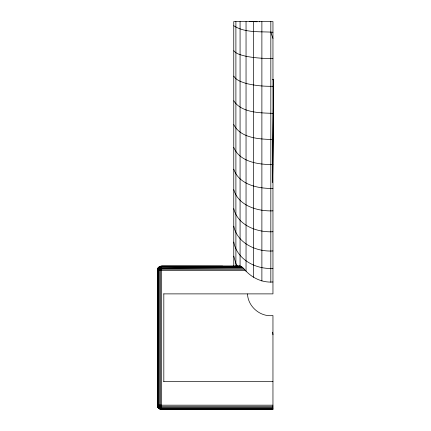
<?xml version="1.0" encoding="UTF-8"?>
<svg xmlns="http://www.w3.org/2000/svg" width="431" height="431" viewBox="0 0 431 431"><rect width="100%" height="100%" fill="white"/><g stroke="black" fill="none" stroke-linecap="round" stroke-linejoin="round"><path stroke-width="0.65" d="M272.349 79.719A19.26 10.516 0.6 0 1 273.604 79.708L272.613 182.448M272.607 181.974L273.604 79.708M247.513 293.98C247.944 306.613 260.432 317.243 272.958 315.54L272.958 409.45L161.679 409.45L160.569 409.305L158.651 408.195L158.058 407.43L157.972 405.172L158.058 268.082L159.54 266.638L161.679 266.062L239.992 266.056C241.796 266.477 243.1 267.969 244.35 269.23C251.149 277.575 262.134 282.946 272.958 281.971M240.584 266.202L160.569 266.207C158.764 266.741 157.385 268.432 157.396 270.345L245.266 270.339M272.958 409.305L160.569 409.305L158.667 408.184L157.547 406.277L157.547 269.235L158.058 268.082L157.547 270.345L159.206 267.872L161.679 266.207L159.416 266.724L161.679 269.235L244.35 269.23M272.958 408.879L161.679 408.879L161.679 407.311L160.413 406.438L159.54 405.172L159.54 270.345L158.166 268.341L160.569 266.207L161.523 267.263L161.679 268.201L160.413 269.073L159.54 270.345L157.972 270.345M272.958 406.277L161.679 406.277L159.416 408.787L161.679 409.305L159.206 407.64L157.547 405.172L158.058 407.43L157.547 406.277L158.651 405.172L158.603 270.189L159.066 269.246L161.523 267.263L161.679 266.638L241.408 266.633M160.073 267.172L159.745 268.405L158.511 268.739M272.958 408.195L161.679 408.195L160.569 409.305L158.84 408.012L158.166 407.171L160.569 405.172L160.413 269.073L161.679 269.235L160.569 270.345L159.066 269.246M161.523 408.249L159.066 406.266L159.54 405.172L157.972 405.172M158.603 270.189L157.698 269.283L158.667 267.328L160.623 266.363M159.54 266.638L157.972 268.201L157.396 268.201L157.547 406.277M159.54 408.879L158.651 408.195L161.679 405.172M158.166 268.341L159.206 267.872L159.68 266.827L161.679 266.638L242.12 267.139M160.585 407.78L161.679 407.311L272.958 407.311M272.958 268.357C256.181 269.612 236.958 259.683 233.758 242.028M272.958 250.95C256.704 252.038 237.33 243.45 233.758 226.162M272.958 231.738C257.259 232.616 237.793 225.488 233.758 208.658M272.958 210.845C257.813 211.486 238.37 205.894 233.758 189.624M272.958 188.406C258.363 188.773 239.07 184.759 233.758 169.184M272.958 164.572C258.869 164.642 239.905 162.175 233.758 147.467M272.958 139.493C259.5 139.218 240.676 138.265 233.758 124.618M272.958 113.337C260.168 112.911 241.452 112.906 233.758 100.784M272.958 86.265C263.917 86.486 254.823 85.607 246.042 83.42C241.549 81.868 236.333 80.489 233.758 76.115M272.958 58.449C263.944 58.616 254.904 57.969 246.042 56.299C241.753 55.082 236.764 54.408 233.758 50.777M239.992 266.056L238.709 266.056M160.585 267.732L161.679 268.201L242.631 267.554M233.758 25.758C244.98 33.085 260.087 31.382 272.958 32.223M242.357 267.312L161.523 267.263M161.679 268.201L243.359 268.201M163.818 293.883L272.958 293.883L272.958 21.55L233.758 21.55L233.758 266.056M163.818 381.629L272.958 381.629M157.396 405.172L272.958 405.172M222.682 266.142L161.679 266.062L161.679 409.45M237.045 266.067L235.897 266.056L235.897 21.55M249.425 21.55L257.167 21.765M161.679 408.879L159.68 408.685M158.511 406.772L159.745 407.106L160.073 408.34M158.166 407.171L159.206 407.64M157.972 407.311L158.651 408.195L160.623 409.148M158.651 267.317L161.679 270.345M237.427 266.056L235.897 263.578L233.758 256.143M158.603 405.323L159.066 406.266M157.698 406.228L158.667 408.184M270.824 32.223L272.958 38.429M272.645 332.188L272.958 334.806M270.824 21.55L270.824 282.267M261.881 21.55L261.881 281.007M259.748 21.55L259.748 21.836M253.455 21.55L253.455 277.295M246.042 21.55L246.042 271.352M240.072 21.55L240.072 266.089M163.818 293.786L163.818 381.726M160.569 405.172L160.413 406.438L161.679 406.277L160.569 405.172"/></g></svg>
